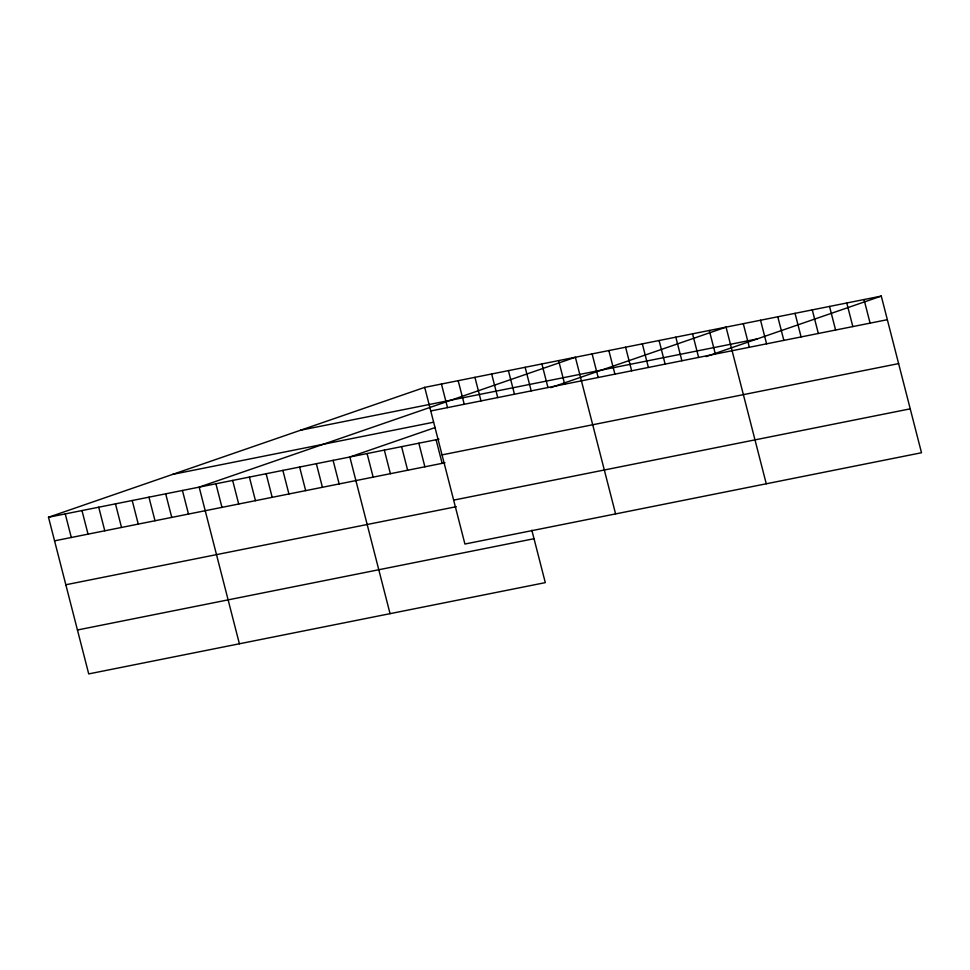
<?xml version="1.0" encoding="UTF-8"?>
<svg xmlns="http://www.w3.org/2000/svg" width="970" height="970" viewBox="0 0 970 970"><rect width="100%" height="100%" fill="white"/><g stroke="black" fill="none" stroke-linecap="round" stroke-linejoin="round"><path stroke-width="1.45" d="M531.839 530.226L545.298 582.63L88.719 673.907L48.5 517.252L424.702 387.37L881.281 296.092L921.5 452.747L464.921 544.037L424.702 387.37M435.36 427.479L349.843 457.003L390.061 613.658M550.73 387.648L726.045 327.132L766.264 483.787M705.966 356.608L881.281 296.092M300.554 430.231L757.134 338.954M430.765 410.965L887.332 319.688M172.648 474.391L433.529 422.229M48.5 517.252L438.949 439.18M442.041 454.882L898.608 363.604M54.562 540.836L445.012 462.775M453.657 500.12L910.224 408.843M65.839 584.752L456.288 506.692M77.454 629.991L534.021 538.714M864.027 299.536L870.09 323.131M846.774 302.992L852.836 326.587M829.532 306.435L835.594 330.03M812.278 309.891L818.34 333.486M795.036 313.334L801.087 336.929M777.782 316.778L783.845 340.373M760.541 320.233L766.591 343.829M743.287 323.677L749.349 347.272M709.3 330.479L715.363 354.074M692.556 333.825L698.618 357.421M675.823 337.172L681.874 360.767M659.079 340.518L665.129 364.114M642.334 343.865L648.396 367.46M625.589 347.212L631.652 370.807M608.857 350.558L614.907 374.153M592.112 353.904L598.175 377.5M615.598 513.918L575.368 357.251L199.165 487.122L239.396 643.789M558.635 360.597L564.686 384.193M541.89 363.944L547.953 387.539M525.146 367.291L531.208 390.886M508.413 370.637L514.464 394.232M491.669 373.983L497.719 397.579M474.924 377.33L480.987 400.925M458.179 380.676L464.242 404.272M441.447 384.023L447.497 407.618M436.076 439.762L442.138 463.357M418.834 443.205L424.884 466.8M401.58 446.649L407.642 470.244M384.338 450.104L390.389 473.7M367.084 453.548L373.147 477.143M333.098 460.35L339.161 483.945M316.353 463.696L322.416 487.292M299.621 467.043L305.671 490.638M282.876 470.389L288.927 493.985M266.132 473.736L272.194 497.331M249.387 477.082L255.45 500.678M232.654 480.429L238.705 504.024M215.91 483.775L221.972 507.371M182.433 490.468L188.483 514.064M165.688 493.815L171.751 517.41M148.944 497.161L155.006 520.757M132.211 500.508L138.261 524.103M115.466 503.854L121.517 527.45M98.722 507.201L104.784 530.796M81.977 510.547L88.04 534.143M65.245 513.894L71.295 537.489"/></g></svg>
